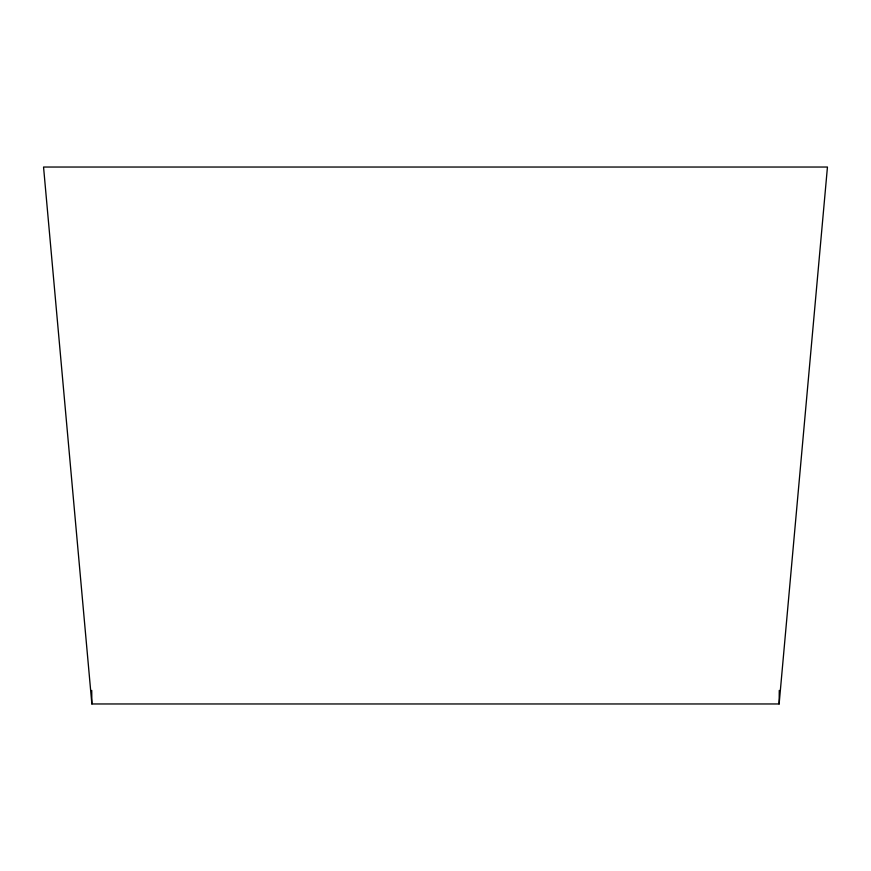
<?xml version="1.0" encoding="UTF-8"?>
<svg xmlns="http://www.w3.org/2000/svg" width="871" height="871" viewBox="0 0 871 871"><rect width="100%" height="100%" fill="white"/><g stroke="black" fill="none" stroke-linecap="round" stroke-linejoin="round"><path stroke-width="1.31" d="M779.131 703.964L827.45 167.036L43.55 167.036L91.869 703.964L779.131 703.964L779.262 690.398M91.738 690.398L91.869 703.964"/></g></svg>
